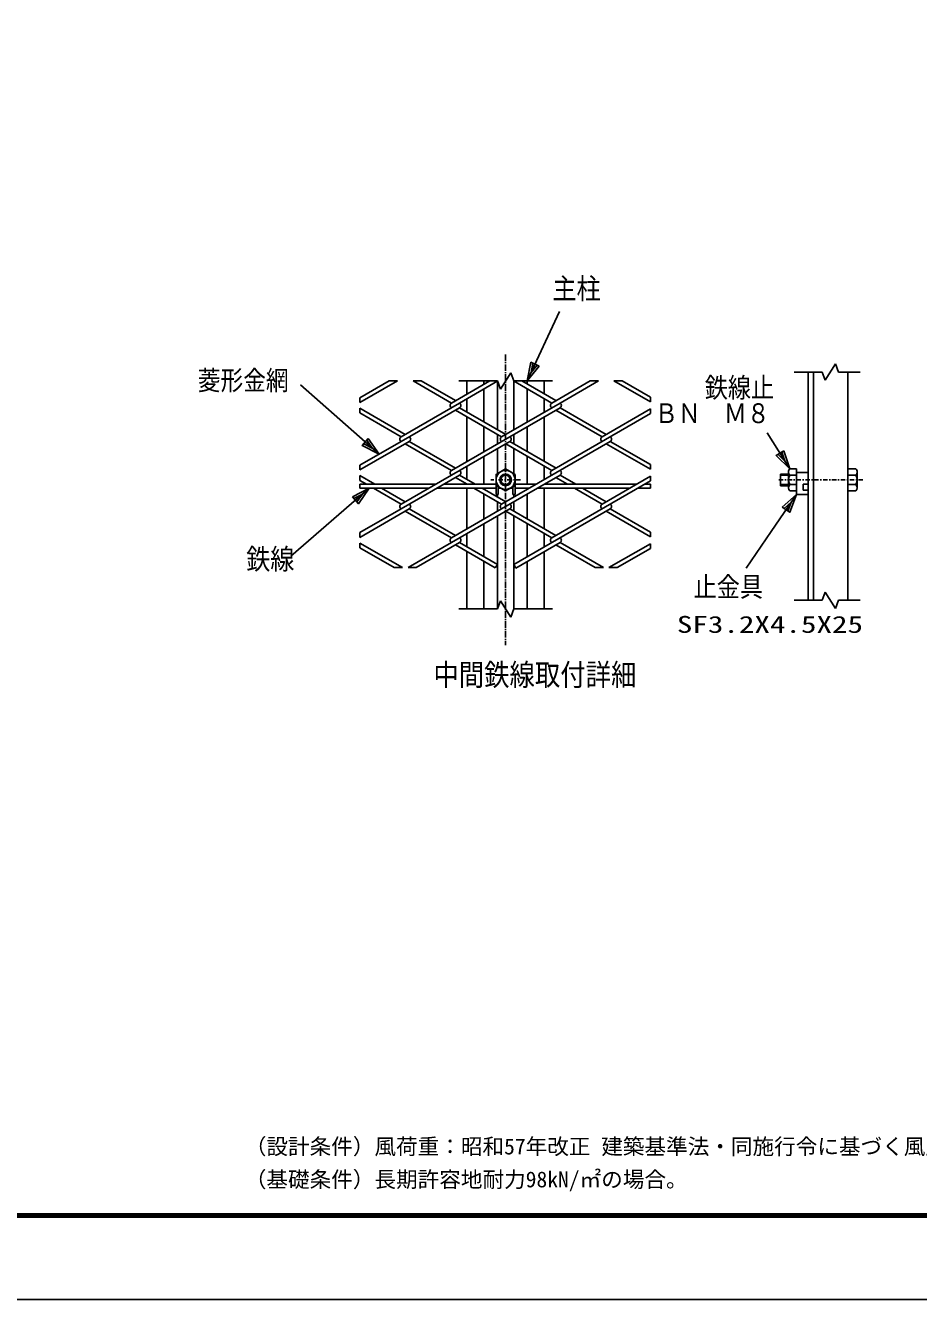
# Model space of a CAD drawing. Units: millimetres, scale not verified. Extents: x -4455 to 4455, y -3150 to 3150.
# Drawn here: x 388 to 2421, y -3150 to -247 of the extents above; entities that cross this region are included whole.
import ezdxf
from ezdxf.enums import TextEntityAlignment as Align

# ---------------------------------------------------------------- set-up
doc = ezdxf.new("R2010")
doc.units = ezdxf.units.MM
doc.header["$LTSCALE"] = 20
doc.linetypes.add('USER1', pattern=[1.125, 0.75, -0.125, 0.125, -0.125])
doc.linetypes.add('USER2', pattern=[1.01, 0.5, -0.25, 0.01, -0.25])
for name, color, linetype, lineweight in [('0-0_1', 7, 'Continuous', 25), ('0-1_2', 7, 'Continuous', 25), ('0-2_0', 4, 'Continuous', 25), ('0-4_EXTCNT-LMEC0', 2, 'Continuous', 25), ('0-6_WAKU', 7, 'Continuous', 25)]:
    doc.layers.add(name, color=color, linetype=linetype, lineweight=lineweight)
doc.layers.add('0-8_D-TTL-TXT', color=7, linetype='Continuous')
doc.styles.add('ＭＳ ゴシック', font='')
doc.styles.get('ＭＳ ゴシック').set_extended_font_data('MS Gothic')

# ---------------------------------------------------------------- blocks, each defined once
blk = doc.blocks.new('C6')
at = {"layer": '0-0_1', "color": 4}
blk.add_line((123468.4, 40684.1), (124940, 43849.3), dxfattribs=at)
blk.add_lwpolyline([(124013, 41357.3), (123468.4, 40684.1), (123632.1, 41534.4)], close=True, dxfattribs=at)
blk.add_lwpolyline([(123917.8, 41401.6), (123645.5, 41065), (123727.4, 41490.1)], dxfattribs=at)
blk = doc.blocks.new('C7')
at = {"layer": '0-0_1', "color": 4}
blk.add_line((116716.1, 37343.7), (113134.7, 40506.1), dxfattribs=at)
blk.add_lwpolyline([(116225.5, 38057.1), (116716.1, 37343.7), (115947.5, 37742.3)], close=True, dxfattribs=at)
blk.add_lwpolyline([(116156, 37978.4), (116401.3, 37621.7), (116017, 37821)], dxfattribs=at)
blk = doc.blocks.new('C8')
at = {"layer": '0-0_1', "color": 4}
blk.add_line((135422.4, 36674), (134398.6, 38324.4), dxfattribs=at)
blk.add_lwpolyline([(135158.1, 37498.6), (135422.4, 36674), (134801.2, 37277.1)], close=True, dxfattribs=at)
blk.add_lwpolyline([(135068.9, 37443.2), (135201, 37030.9), (134890.4, 37332.5)], dxfattribs=at)
blk = doc.blocks.new('C9')
at = {"layer": '0-0_1', "color": 4}
blk.add_line((135729.1, 35507.4), (134573.6, 33820.7), dxfattribs=at)
blk.add_lwpolyline([(135081.1, 34933.1), (135729.1, 35507.4), (135427.6, 34695.7)], close=True, dxfattribs=at)
blk.add_lwpolyline([(135167.7, 34873.7), (135491.7, 35160.9), (135341, 34755.1)], dxfattribs=at)
blk = doc.blocks.new('C10')
at = {"layer": '0-0_1', "color": 4}
blk.add_line((116273, 35797.2), (112704.2, 32689.8), dxfattribs=at)
blk.add_lwpolyline([(115501.6, 35404), (116273, 35797.2), (115777.4, 35087.3)], close=True, dxfattribs=at)
blk.add_lwpolyline([(115570.5, 35324.8), (115956.2, 35521.4), (115708.4, 35166.4)], dxfattribs=at)

msp = doc.modelspace()

# ---------------------------------------------------------------- linework, layer by layer
at = {"layer": '0-0_1', "color": 4, "linetype": 'USER1'}
msp.add_line((1480.83, -996.87), (1480.83, -1659.47), dxfattribs=at)
at = {"layer": '0-0_1', "color": 4}
for p, q in [((1492.68, -1038.42), (1468.99, -1075.67)), ((1492.68, -1038.42), (1499.46, -1057.05)), ((2202.12, -1037.05), (2138.14, -1037.05)), ((2202.12, -1037.05), (2208.9, -1055.67)), ((2232.59, -1018.42), (2208.9, -1055.67)), ((2232.59, -1018.42), (2239.37, -1037.05)), ((2288.7, -1037.05), (2239.37, -1037.05)), ((1215.91, -1057.05), (1234.54, -1057.05)), ((1270.13, -1057.05), (1288.75, -1057.05)), ((1462.21, -1057.05), (1374.17, -1057.05)), ((1462.21, -1057.05), (1468.99, -1075.67)), ((1587.5, -1057.05), (1499.46, -1057.05)), ((1673.55, -1057.05), (1692.17, -1057.05)), ((1727.77, -1057.05), (1746.39, -1057.05)), ((1149.13, -1106.36), (1149.13, -1095.61)), ((1810.65, -1094.15), (1810.65, -1104.9)), ((1149.13, -1130.04), (1149.13, -1119.29)), ((1810.65, -1120.75), (1810.65, -1131.5)), ((1810.65, -1247.76), (1810.65, -1258.51)), ((1149.13, -1259.97), (1149.13, -1249.22)), ((1149.13, -1272.91), (1149.13, -1283.66)), ((1810.65, -1274.37), (1810.65, -1285.12)), ((2125.01, -1271.88), (2106.67, -1271.88)), ((1149.13, -1301.39), (1149.13, -1292.39)), ((1810.65, -1301.39), (1810.65, -1292.39)), ((2125.01, -1293.22), (2106.67, -1293.22)), ((1149.13, -1413.58), (1149.13, -1402.83)), ((1810.65, -1401.37), (1810.65, -1412.13)), ((1149.13, -1426.52), (1149.13, -1437.27)), ((1810.65, -1427.98), (1810.65, -1438.73)), ((1457.55, -1483.23), (1462.21, -1475.17)), ((1499.46, -1475.54), (1504.11, -1483.6)), ((1227.27, -1482.39), (1245.9, -1482.39)), ((1277.39, -1482.39), (1258.77, -1482.39)), ((1684.91, -1482.39), (1703.53, -1482.39)), ((1716.41, -1482.39), (1735.03, -1482.39)), ((2202.12, -1556.73), (2208.9, -1538.11)), ((2232.59, -1575.36), (2208.9, -1538.11)), ((1462.21, -1576.73), (1468.99, -1558.11)), ((1492.68, -1595.36), (1468.99, -1558.11)), ((2202.12, -1556.73), (2138.14, -1556.73)), ((2232.59, -1575.36), (2239.37, -1556.73)), ((2288.7, -1556.73), (2239.37, -1556.73)), ((1462.21, -1576.73), (1374.17, -1576.73)), ((1492.68, -1595.36), (1499.46, -1576.73)), ((1587.5, -1576.73), (1499.46, -1576.73))]:
    msp.add_line(p, q, dxfattribs=at)
at = {"layer": '0-0_1'}
for p, q in [((2170.01, -1037.05), (2170.01, -1556.73)), ((2182.01, -1037.05), (2182.01, -1556.73)), ((2260.01, -1037.05), (2260.01, -1556.73)), ((1149.13, -1106.36), (1234.54, -1057.05)), ((1149.13, -1095.61), (1215.91, -1057.05)), ((1270.13, -1057.05), (1357.43, -1107.45)), ((1288.75, -1057.05), (1366.74, -1102.07)), ((1357.43, -1107.45), (1444.73, -1057.05)), ((1376.05, -1107.45), (1463.36, -1057.05)), ((1392.79, -1057.05), (1392.79, -1087.03)), ((1431.38, -1057.05), (1431.38, -1064.75)), ((1462.21, -1057.05), (1462.21, -1167.94)), ((1498.95, -1057.05), (1586.25, -1107.45)), ((1499.46, -1057.05), (1499.46, -1168.31)), ((1517.57, -1057.05), (1595.56, -1102.07)), ((1530.31, -1057.05), (1530.31, -1064.4)), ((1568.88, -1057.05), (1568.88, -1086.67)), ((1586.25, -1107.45), (1673.55, -1057.05)), ((1604.87, -1107.45), (1692.17, -1057.05)), ((1727.77, -1057.05), (1810.65, -1104.9)), ((1746.39, -1057.05), (1810.65, -1094.15)), ((1392.79, -1097.79), (1392.79, -1127.86)), ((1431.38, -1075.51), (1431.38, -1150.14)), ((1530.31, -1075.15), (1530.31, -1150.5)), ((1568.88, -1097.42), (1568.88, -1128.23)), ((1149.13, -1119.29), (1252.33, -1178.88)), ((1149.13, -1130.04), (1243.02, -1184.26)), ((1243.02, -1184.26), (1376.05, -1107.45)), ((1243.02, -1195.01), (1376.05, -1118.2)), ((1366.74, -1123.58), (1471.84, -1184.26)), ((1376.05, -1118.2), (1481.15, -1178.88)), ((1471.84, -1184.26), (1604.87, -1107.45)), ((1490.46, -1184.26), (1604.87, -1118.2)), ((1586.25, -1261.06), (1810.65, -1131.5)), ((1595.56, -1123.58), (1700.66, -1184.26)), ((1604.87, -1118.2), (1709.97, -1178.88)), ((1700.66, -1184.26), (1810.65, -1120.75)), ((1392.79, -1138.62), (1392.79, -1240.65)), ((1431.38, -1160.9), (1431.38, -1218.37)), ((1568.88, -1138.98), (1568.88, -1240.28)), ((1357.43, -1261.06), (1490.46, -1184.26)), ((1462.21, -1178.7), (1462.21, -1200.57)), ((1499.46, -1179.06), (1499.46, -1200.2)), ((1530.31, -1161.25), (1530.31, -1218.01)), ((1149.13, -1259.97), (1261.65, -1195.01)), ((1149.13, -1249.22), (1243.02, -1195.01)), ((1252.33, -1200.38), (1357.43, -1261.06)), ((1261.65, -1195.01), (1366.74, -1255.69)), ((1357.43, -1271.81), (1490.46, -1195.01)), ((1462.21, -1211.32), (1462.21, -1268.3)), ((1471.84, -1337.87), (1719.28, -1195.01)), ((1481.15, -1200.38), (1586.25, -1261.06)), ((1595.99, -1255.93), (1490.46, -1195.01)), ((1499.46, -1210.95), (1499.46, -1268.3)), ((1709.97, -1200.38), (1810.65, -1258.51)), ((1719.28, -1195.01), (1810.65, -1247.76)), ((1431.38, -1229.12), (1431.37, -1292.39)), ((1530.31, -1228.77), (1530.31, -1292.39)), ((1149.13, -1272.91), (1182.87, -1292.39)), ((1243.02, -1348.62), (1376.05, -1271.81)), ((1243.02, -1337.87), (1357.43, -1271.81)), ((1376.05, -1271.82), (1411.69, -1292.39)), ((1392.79, -1251.4), (1392.79, -1281.48)), ((1471.84, -1348.62), (1604.87, -1271.81)), ((1502.49, -1315.88), (1502.48, -1270.05)), ((1568.88, -1251.03), (1568.88, -1281.84)), ((1604.87, -1271.81), (1640.51, -1292.39)), ((1700.66, -1337.87), (1810.65, -1274.37)), ((2106.68, -1269.22), (2106.67, -1295.88)), ((2125.01, -1269.22), (2106.68, -1269.22)), ((2125.01, -1264.63), (2125.01, -1300.47)), ((2143.34, -1257.55), (2128.01, -1257.55)), ((2143.34, -1271.72), (2128.01, -1271.72)), ((2143.34, -1257.55), (2143.34, -1315.88)), ((2170.01, -1265.88), (2143.34, -1265.88)), ((2278.67, -1257.55), (2260.01, -1257.55)), ((2278.65, -1271.72), (2260.01, -1271.72)), ((2281.67, -1264.63), (2281.68, -1300.48)), ((1149.13, -1283.66), (1164.25, -1292.39)), ((1321.79, -1292.39), (1149.13, -1292.39)), ((1306.21, -1301.39), (1149.13, -1301.39)), ((1179.84, -1301.39), (1243.02, -1337.87)), ((1198.46, -1301.39), (1252.33, -1332.49)), ((1459.18, -1301.39), (1324.83, -1301.39)), ((1459.18, -1292.39), (1340.42, -1292.39)), ((1366.74, -1277.19), (1393.07, -1292.39)), ((1392.79, -1292.23), (1392.79, -1292.39)), ((1392.79, -1301.39), (1392.79, -1394.26)), ((1408.66, -1301.39), (1471.84, -1337.87)), ((1427.28, -1301.39), (1481.15, -1332.49)), ((1431.37, -1301.39), (1431.37, -1303.75)), ((1464.18, -1297.94), (1464.18, -1315.88)), ((1470.17, -1301.39), (1464.18, -1301.39)), ((1497.49, -1301.39), (1491.5, -1301.39)), ((1497.49, -1315.88), (1497.49, -1297.94)), ((1550.61, -1292.39), (1502.49, -1292.39)), ((1535.02, -1301.39), (1502.49, -1301.39)), ((1530.31, -1301.39), (1530.31, -1304.11)), ((1763.84, -1301.39), (1553.65, -1301.39)), ((1568.88, -1301.39), (1568.88, -1393.89)), ((1779.43, -1292.39), (1569.24, -1292.39)), ((1586.25, -1414.68), (1810.65, -1285.12)), ((1595.56, -1277.19), (1621.88, -1292.39)), ((1637.47, -1301.39), (1700.66, -1337.87)), ((1656.1, -1301.39), (1709.97, -1332.49)), ((1810.65, -1301.39), (1782.47, -1301.39)), ((1810.65, -1292.39), (1798.05, -1292.39)), ((2125.01, -1295.88), (2106.67, -1295.88)), ((2143.34, -1293.38), (2128.01, -1293.38)), ((2170.01, -1292.55), (2158.34, -1292.55)), ((2158.34, -1292.55), (2158.34, -1305.88)), ((2170.01, -1305.88), (2158.34, -1305.88)), ((2278.68, -1293.38), (2260.01, -1293.38)), ((1431.37, -1314.51), (1431.37, -1371.99)), ((1464.18, -1315.88), (1459.18, -1315.88)), ((1462.21, -1315.88), (1462.21, -1321.56)), ((1462.21, -1354.18), (1462.21, -1332.31)), ((1462.21, -1332.31), (1462.21, -1354.18)), ((1502.49, -1315.88), (1497.49, -1315.88)), ((1499.46, -1315.88), (1499.46, -1321.92)), ((1499.46, -1353.81), (1499.46, -1332.68)), ((1499.46, -1332.68), (1499.46, -1353.81)), ((1530.31, -1314.86), (1530.31, -1371.63)), ((2143.34, -1307.55), (2128.01, -1307.55)), ((2170.01, -1315.88), (2143.34, -1315.88)), ((2278.73, -1307.55), (2260.01, -1307.55)), ((1149.13, -1413.58), (1261.64, -1348.62)), ((1149.13, -1402.83), (1243.02, -1348.62)), ((1252.33, -1354), (1357.43, -1414.68)), ((1258.77, -1482.39), (1490.46, -1348.62)), ((1261.65, -1348.62), (1366.74, -1409.3)), ((1357.43, -1414.68), (1471.84, -1348.62)), ((1481.15, -1354), (1586.25, -1414.68)), ((1490.46, -1348.62), (1595.56, -1409.3)), ((1499.46, -1475.54), (1719.28, -1348.62)), ((1709.97, -1354), (1810.65, -1412.13)), ((1719.28, -1348.62), (1810.65, -1401.37)), ((1431.37, -1382.74), (1431.37, -1457.36)), ((1530.31, -1382.38), (1530.31, -1457.72)), ((1392.79, -1405.01), (1392.79, -1435.09)), ((1568.88, -1404.65), (1568.88, -1435.46)), ((1149.13, -1426.52), (1245.9, -1482.39)), ((1149.13, -1437.27), (1227.27, -1482.39)), ((1277.39, -1482.39), (1376.05, -1425.43)), ((1366.74, -1430.8), (1457.55, -1483.23)), ((1376.05, -1425.43), (1462.21, -1475.17)), ((1392.79, -1445.84), (1392.79, -1576.73)), ((1504.11, -1483.6), (1604.87, -1425.43)), ((1568.88, -1446.21), (1568.87, -1576.73)), ((1595.56, -1430.8), (1684.91, -1482.39)), ((1604.87, -1425.43), (1703.53, -1482.39)), ((1716.41, -1482.39), (1810.65, -1427.98)), ((1735.03, -1482.39), (1810.65, -1438.73)), ((1431.37, -1468.12), (1431.36, -1576.73)), ((1530.31, -1468.48), (1530.31, -1576.73))]:
    msp.add_line(p, q, dxfattribs=at)
at = {"layer": '0-0_1', "color": 4, "linetype": 'USER2'}
for p, q in [((1515.07, -1282.55), (1447.12, -1282.55)), ((2294.82, -1282.55), (2102.96, -1282.55))]:
    msp.add_line(p, q, dxfattribs=at)
at = {"layer": '0-0_1'}
for points in [[(1502.48, -1270.05), (1480.83, -1257.55), (1459.18, -1270.05), (1459.18, -1315.88)], [(1459.18, -1295.05), (1480.83, -1307.55), (1502.48, -1295.05)], [(1462.21, -1364.93), (1462.21, -1475.17), (1462.21, -1576.73)], [(1499.46, -1364.57), (1499.46, -1475.54), (1499.46, -1576.73)]]:
    msp.add_lwpolyline(points, dxfattribs=at)
for radius in [21.65, 13.33]:
    msp.add_circle((1480.83, -1282.55), radius, dxfattribs=at)
at = {"layer": '0-0_1', "color": 4}
msp.add_circle((1480.83, -1282.55), 10.67, dxfattribs=at)
at = {"layer": '0-0_1'}
for centre, radius, start, end in [((1360.53, -1112.83), 6.21, 120.00161, 239.99838), ((1372.95, -1112.83), 6.21, 300.00168, 59.99832), ((1589.35, -1112.83), 6.21, 120.00161, 239.99838), ((1601.77, -1112.83), 6.21, 300.00168, 59.99832), ((1246.13, -1189.63), 6.21, 120.00161, 239.99838), ((1258.54, -1189.63), 6.21, 300.00168, 59.99832), ((1474.94, -1189.63), 6.21, 120.00161, 239.99838), ((1487.36, -1189.63), 6.21, 300.00168, 59.99832), ((1703.76, -1189.63), 6.21, 120.00161, 239.99838), ((1716.18, -1189.63), 6.21, 300.00168, 59.99832), ((1360.53, -1266.44), 6.21, 120.00161, 239.99838), ((1372.95, -1266.44), 6.21, 300.00168, 59.99832), ((1589.35, -1266.44), 6.21, 120.00161, 239.99838), ((1601.77, -1266.44), 6.21, 300.00168, 59.99832), ((2134.65, -1264.61), 9.68, 133.23149, 226.94679), ((2146.19, -1282.61), 21.18, 149.07794, 210.64148), ((2272.04, -1264.61), 9.68, 313.05395, 46.76926), ((2260.49, -1282.61), 21.18, 329.3584, 30.92194), ((2135.26, -1300.52), 10.17, 135.46316, 224.1324), ((2271.43, -1300.52), 10.17, 315.86685, 44.53607), ((1246.13, -1343.24), 6.21, 120.00161, 239.99838), ((1258.54, -1343.24), 6.21, 300.00168, 59.99832), ((1474.94, -1343.24), 6.21, 120.00161, 239.99838), ((1487.36, -1343.24), 6.21, 300.00168, 59.99832), ((1703.76, -1343.24), 6.21, 120.00161, 239.99838), ((1716.18, -1343.24), 6.21, 300.00168, 59.99832), ((1360.53, -1420.05), 6.21, 120.00161, 239.99838), ((1372.95, -1420.05), 6.21, 300.00168, 59.99832), ((1589.35, -1420.05), 6.21, 120.00161, 239.99838), ((1601.77, -1420.05), 6.21, 300.00168, 59.99832)]:
    msp.add_arc(centre, radius, start, end, dxfattribs=at)
at = {"layer": '0-1_2'}
msp.add_line((2260.01, -1266.42), (2260.01, -1298.7), dxfattribs=at)
at = {"layer": '0-4_EXTCNT-LMEC0', "color": 4}
msp.add_line((2085.57, -1400.22), (2028.51, -1483.79), dxfattribs=at)
at = {"layer": '0-6_WAKU', "color": 3}
msp.add_lwpolyline([(-4455, 3150), (4455, 3150), (4455, -3150), (-4455, -3150)], close=True, dxfattribs=at)
at = {"layer": '0-6_WAKU'}
for points in [[(-4155, 2962.5), (4155, 2962.5), (4155, -2962.5), (-4155, -2962.5)], [(-4153.13, 2960.62), (4153.12, 2960.62), (4153.12, -2960.63), (-4153.13, -2960.63)], [(-4151.25, 2958.75), (4151.25, 2958.75), (4151.25, -2958.75), (-4151.25, -2958.75)], [(-4149.38, 2956.87), (4149.37, 2956.87), (4149.37, -2956.88), (-4149.38, -2956.88)], [(-4147.5, 2955), (4147.5, 2955), (4147.5, -2955), (-4147.5, -2955)]]:
    msp.add_lwpolyline(points, close=True, dxfattribs=at)

# ---------------------------------------------------------------- block references
at = {"layer": '0-2_0', "xscale": 0.05, "yscale": 0.05}
for name in ['C6', 'C7', 'C8', 'C10', 'C9']:
    msp.add_blockref(name, (-4643.11, -3091.25), dxfattribs=at)

# ---------------------------------------------------------------- texts
at = {"layer": '0-0_1', "color": 4, "style": 'ＭＳ ゴシック', "width": 0.85}
for s, height, p in [('主柱', 47.36, (1587.6, -884.53)), ('菱形金網', 44.57, (780.09, -1091.38)), ('鉄線止', 45.45, (1934.46, -1108.76)), ('ＢＮ\u3000Ｍ８', 45.16, (1820.85, -1166.87)), ('鉄線', 47.36, (890.13, -1500.86)), ('止金具', 45.45, (1909.05, -1562.47)), ('中間鉄線取付詳細', 49.84, (1316.53, -1766.32))]:
    msp.add_text(s, height=height, dxfattribs=at).set_placement(p, align=Align.BOTTOM_LEFT)
at = {"layer": '0-4_EXTCNT-LMEC0', "color": 4, "style": 'ＭＳ ゴシック', "width": 1.35}
msp.add_text('SF3.2X4.5X25', height=38.48, dxfattribs=at).set_placement((1870.89, -1642.65), align=Align.BOTTOM_LEFT)
at = {"layer": '0-8_D-TTL-TXT', "style": 'ＭＳ ゴシック'}
for s, p in [('（設計条件）風荷重：昭和57年改正 建築基準法・同施行令に基づく風圧力に準拠。', (886.94, -2830.2)), ('（基礎条件）長期許容地耐力98kN/㎡の場合。', (886.94, -2905.2))]:
    msp.add_text(s, height=36.08, dxfattribs=at).set_placement(p, align=Align.BOTTOM_LEFT)

doc.saveas('drawing.dxf')
